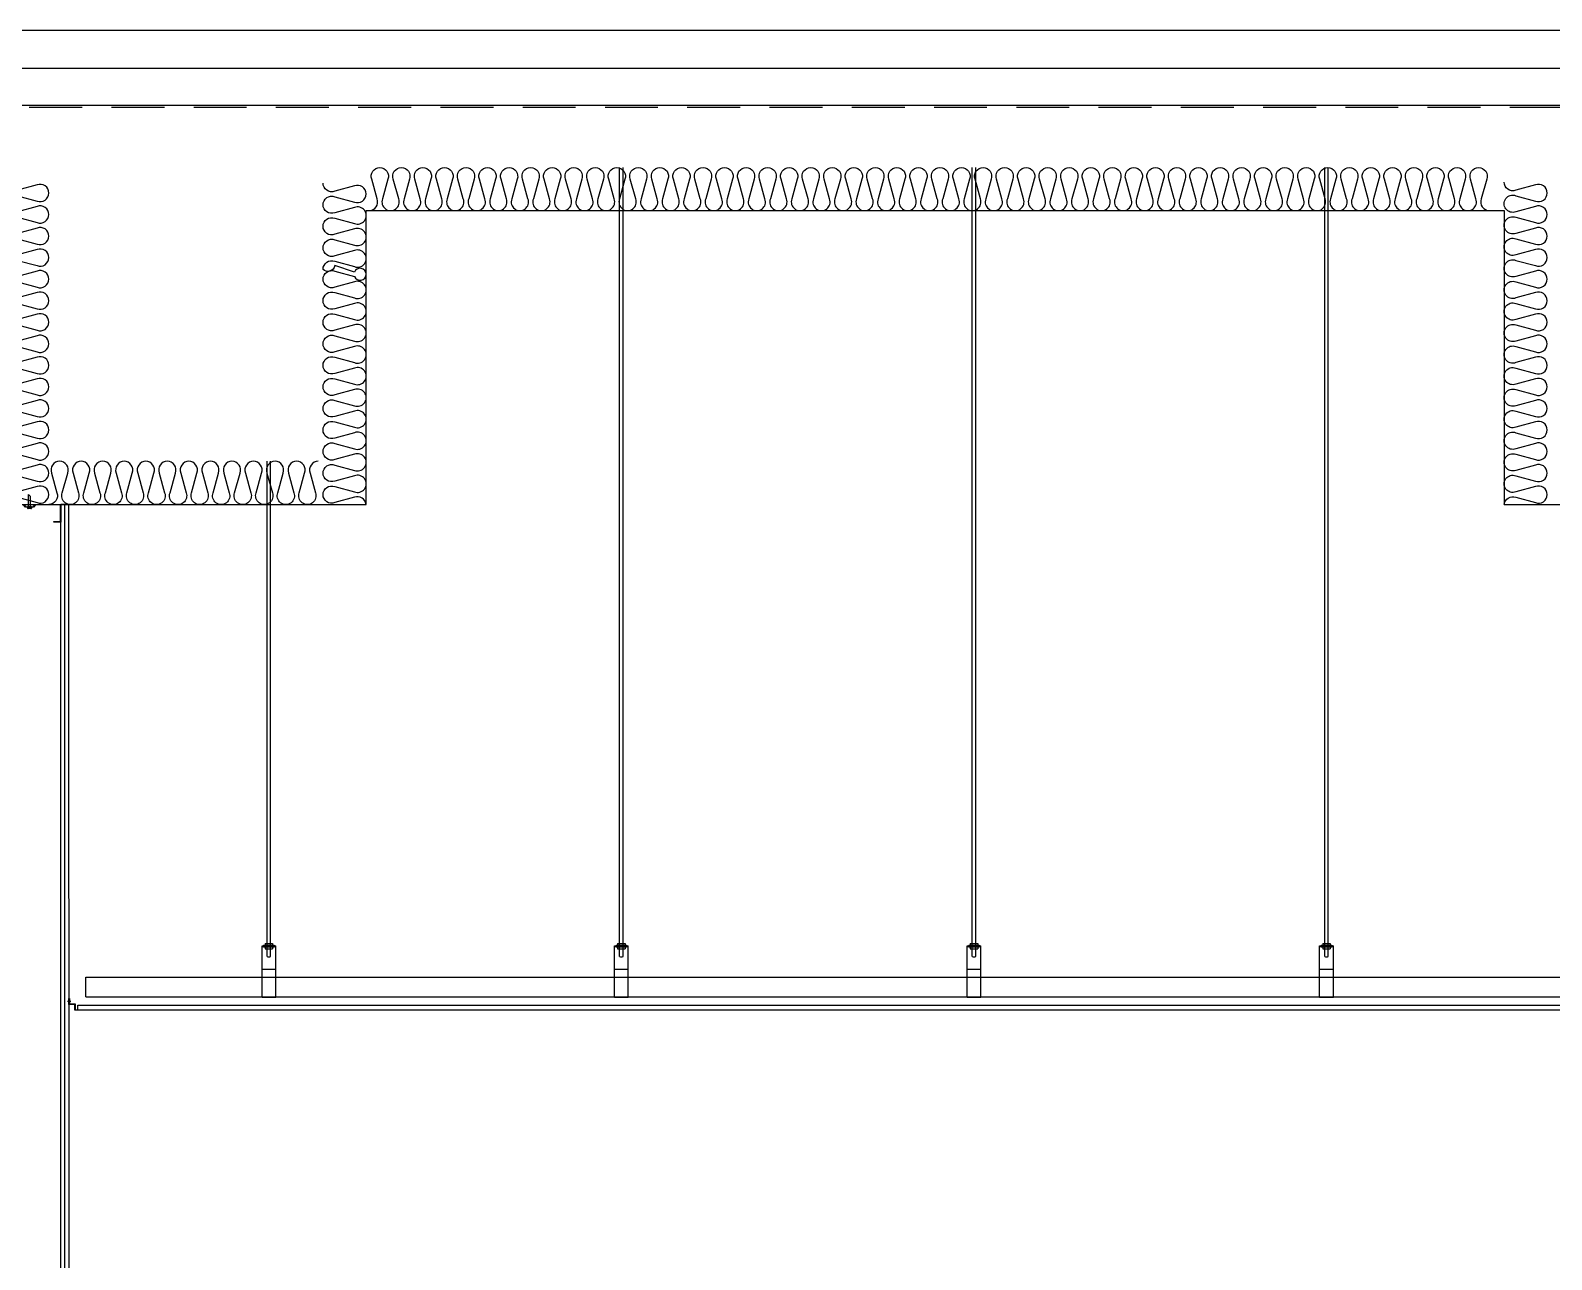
# Model space of a CAD drawing. Header units: millimetres. Extents: x 19868 to 801382, y -4805 to 85279.
# Drawn here: x 90241 to 94124, y 45241 to 48379 of the extents above; entities that cross this region are included whole.
import ezdxf

# ---------------------------------------------------------------- set-up
doc = ezdxf.new("R2010")
doc.units = ezdxf.units.MM
doc.header["$LTSCALE"] = 250
doc.linetypes.add('HID', pattern=[2.8, 1.8, -1])
for name, color, linetype in [('8입면선', 8, 'Continuous'), ('A-CEIL', 8, 'Continuous'), ('A-CEIL_EL', 8, 'Continuous'), ('A-FIN', 6, 'Continuous'), ('A-FIN-8', 8, 'Continuous'), ('A-HAT-WIREMESH', 9, 'g_mesh'), ('A-WALL-D', 7, 'Continuous'), ('A-WP', 1, 'HID'), ('GAGAM-DT', 7, 'Continuous'), ('ISL', 251, 'Continuous'), ('MO-S', 3, 'Continuous'), ('입면', 7, 'Continuous')]:
    doc.layers.add(name, color=color, linetype=linetype)
doc.styles.add('Gdim', font='')
doc.styles.get('Gdim').set_extended_font_data('Dotum')
doc.linetypes.add('g_mesh', pattern='A,10,-0.8,["X",Gdim,S=0.6,R=0,X=-0.15,Y=-0.3],-0.8', length=11.6)

# ---------------------------------------------------------------- blocks, each defined once
blk = doc.blocks.new('A$C7fa20b73')
at = {"layer": '8입면선', "color": 8}
for p, q in [((10, 0), (9.4, 5790)), ((190, 0), (189.4, 5040))]:
    blk.add_line(p, q, dxfattribs=at)
at = {"layer": 'A-WALL-D'}
for p, q in [((-0.6, 5790), (0, 0)), ((19.4, 5790), (-0.6, 5790)), ((20, 0), (19.4, 5790)), ((180, 0), (179.4, 5040)), ((199.4, 5040), (179.4, 5040)), ((199.4, 5040), (200, 0)), ((200, 0), (0, 0))]:
    blk.add_line(p, q, dxfattribs=at)
at = {"layer": 'GAGAM-DT', "color": 8}
for p, q in [((97.1, 5034.2), (97.1, 5065.6)), ((102.1, 5060.1), (97.1, 5065.6)), ((102.1, 5034.2), (102.1, 5060.1)), ((104.6, 5034.2), (94.6, 5034.2)), ((94.6, 5034.2), (94.6, 5030.7)), ((103.1, 5029.2), (96.1, 5029.2)), ((97.1, 5034.2), (97.1, 5029.2)), ((102.1, 5034.2), (102.1, 5029.2)), ((104.6, 5034.2), (104.6, 5030.7)), ((95.2, 5.8), (95.2, 9.3)), ((105.1, 5.8), (95.2, 5.8)), ((103.6, 10.8), (96.7, 10.8)), ((97.6, 5.8), (97.6, 10.8)), ((97.6, 5.8), (97.6, -25.6)), ((102.6, 5.8), (102.6, 10.8)), ((102.6, 5.8), (102.6, -20.1)), ((105.1, 5.8), (105.1, 9.3)), ((97.6, -25.6), (102.6, -20.1))]:
    blk.add_line(p, q, dxfattribs=at)
for centre, start, end in [((96.1, 5030.7), 180, 270), ((103.1, 5030.7), 270, 0), ((96.7, 9.3), 90, 180), ((103.6, 9.3), 0, 90)]:
    blk.add_arc(centre, 1.51, start, end, dxfattribs=at)
at = {"layer": '입면', "color": 6}
for p, q in [((19.4, 4995), (19.4, 5040)), ((19.4, 5040), (84.8, 5040)), ((84.2, 5038.8), (20.6, 5038.8)), ((20.6, 5038.8), (20.6, 4996.2)), ((89.2, 5033), (84.2, 5038.8)), ((84.8, 5040), (89.8, 5034.2)), ((109.7, 5033), (89.2, 5033)), ((89.8, 5034.2), (109.1, 5034.2)), ((109.1, 5034.2), (114.1, 5040)), ((114.7, 5038.8), (109.7, 5033)), ((114.1, 5040), (179.4, 5040)), ((178.2, 5038.8), (114.7, 5038.8)), ((178.2, 4996.2), (178.2, 5038.8)), ((179.4, 5040), (179.4, 4995)), ((37.3, 4995), (19.4, 4995)), ((20.6, 4996.2), (37.3, 4996.2)), ((37.3, 4996.2), (37.3, 4995)), ((161.6, 4995), (161.6, 4996.2)), ((161.6, 4996.2), (178.2, 4996.2)), ((179.4, 4995), (161.6, 4995)), ((37.8, 45), (20, 45)), ((20, 45), (20, 0)), ((21.2, 1.2), (21.2, 43.8)), ((21.2, 43.8), (37.8, 43.8)), ((37.8, 43.8), (37.8, 45)), ((180, 45), (162.2, 45)), ((162.2, 45), (162.2, 43.8)), ((162.2, 43.8), (178.8, 43.8)), ((178.8, 43.8), (178.8, 1.2)), ((180, 0), (180, 45)), ((20, 0), (85.3, 0)), ((84.8, 1.2), (21.2, 1.2)), ((89.8, 7), (84.8, 1.2)), ((85.3, 0), (90.3, 5.8)), ((110.2, 7), (89.8, 7)), ((90.3, 5.8), (109.7, 5.8)), ((109.7, 5.8), (114.7, 0)), ((115.2, 1.2), (110.2, 7)), ((114.7, 0), (180, 0)), ((178.8, 1.2), (115.2, 1.2))]:
    blk.add_line(p, q, dxfattribs=at)

msp = doc.modelspace()

# ---------------------------------------------------------------- linework, layer by layer
at = {"layer": 'A-CEIL'}
for p, q in [((90362.5, 45890.9, 0), (99115.1, 45890.9, 0)), ((90362.5, 45878.9, 0), (99115.1, 45878.9, 0))]:
    msp.add_line(p, q, dxfattribs=at)
at = {"layer": 'A-CEIL_EL'}
for p, q in [((91745.4, 46014.7), (91745.4, 48028.9, 0)), ((91754.4, 46014.7), (91754.4, 48028.9, 0)), ((92645.4, 46014.7), (92645.4, 48028.9, 0)), ((92654.4, 46014.7), (92654.4, 48028.9, 0)), ((93545.4, 46014.7), (93545.4, 48028.9, 0)), ((93554.4, 46014.7), (93554.4, 48028.9, 0)), ((90845.4, 46014.7), (90845.4, 47278.9, 0)), ((90854.4, 46014.7), (90854.4, 47278.9, 0)), ((90832.4, 45910.7), (90832.4, 46041.9)), ((90832.4, 46041.9), (90867.4, 46041.9)), ((90832.4, 46040.7), (90867.4, 46040.7)), ((90836.4, 46043.4), (90863.3, 46043.4)), ((90836.4, 46043.4), (90836.4, 46041.9)), ((90836.4, 46040.7), (90836.4, 46039.2)), ((90836.4, 46039.2), (90863.3, 46039.2)), ((90840.3, 46048.4), (90859.4, 46048.4)), ((90840.3, 46048.4), (90840.3, 46043.4)), ((90840.3, 46039.2), (90840.3, 46034.2)), ((90840.3, 46034.2), (90859.4, 46034.2)), ((90845.4, 46014.7), (90845.4, 46034.2)), ((90854.4, 46014.7), (90854.4, 46034.2)), ((90859.4, 46048.4), (90859.4, 46043.4)), ((90859.4, 46039.2), (90859.4, 46034.2)), ((90863.3, 46043.4), (90863.3, 46041.9)), ((90863.3, 46040.7), (90863.3, 46039.2)), ((90867.4, 45910.7), (90867.4, 46041.9)), ((91732.4, 45910.7), (91732.4, 46041.9)), ((91732.4, 46041.9), (91767.4, 46041.9)), ((91732.4, 46040.7), (91767.4, 46040.7)), ((91736.4, 46043.4), (91763.3, 46043.4)), ((91736.4, 46043.4), (91736.4, 46041.9)), ((91736.4, 46040.7), (91736.4, 46039.2)), ((91736.4, 46039.2), (91763.3, 46039.2)), ((91740.3, 46048.4), (91759.4, 46048.4)), ((91740.3, 46048.4), (91740.3, 46043.4)), ((91740.3, 46039.2), (91740.3, 46034.2)), ((91740.3, 46034.2), (91759.4, 46034.2)), ((91745.4, 46014.7), (91745.4, 46034.2)), ((91754.4, 46014.7), (91754.4, 46034.2)), ((91759.4, 46048.4), (91759.4, 46043.4)), ((91759.4, 46039.2), (91759.4, 46034.2)), ((91763.3, 46043.4), (91763.3, 46041.9)), ((91763.3, 46040.7), (91763.3, 46039.2)), ((91767.4, 45910.7), (91767.4, 46041.9)), ((92632.4, 45910.7), (92632.4, 46041.9)), ((92632.4, 46041.9), (92667.4, 46041.9)), ((92632.4, 46040.7), (92667.4, 46040.7)), ((92636.4, 46043.4), (92663.3, 46043.4)), ((92636.4, 46043.4), (92636.4, 46041.9)), ((92636.4, 46040.7), (92636.4, 46039.2)), ((92636.4, 46039.2), (92663.3, 46039.2)), ((92640.3, 46048.4), (92659.4, 46048.4)), ((92640.3, 46048.4), (92640.3, 46043.4)), ((92640.3, 46039.2), (92640.3, 46034.2)), ((92640.3, 46034.2), (92659.4, 46034.2)), ((92645.4, 46014.7), (92645.4, 46034.2)), ((92654.4, 46014.7), (92654.4, 46034.2)), ((92659.4, 46048.4), (92659.4, 46043.4)), ((92659.4, 46039.2), (92659.4, 46034.2)), ((92663.3, 46043.4), (92663.3, 46041.9)), ((92663.3, 46040.7), (92663.3, 46039.2)), ((92667.4, 45910.7), (92667.4, 46041.9)), ((93532.4, 45910.7), (93532.4, 46041.9)), ((93532.4, 46041.9), (93567.4, 46041.9)), ((93532.4, 46040.7), (93567.4, 46040.7)), ((93536.4, 46043.4), (93563.3, 46043.4)), ((93536.4, 46043.4), (93536.4, 46041.9)), ((93536.4, 46040.7), (93536.4, 46039.2)), ((93536.4, 46039.2), (93563.3, 46039.2)), ((93540.3, 46048.4), (93559.4, 46048.4)), ((93540.3, 46048.4), (93540.3, 46043.4)), ((93540.3, 46039.2), (93540.3, 46034.2)), ((93540.3, 46034.2), (93559.4, 46034.2)), ((93545.4, 46014.7), (93545.4, 46034.2)), ((93554.4, 46014.7), (93554.4, 46034.2)), ((93559.4, 46048.4), (93559.4, 46043.4)), ((93559.4, 46039.2), (93559.4, 46034.2)), ((93563.3, 46043.4), (93563.3, 46041.9)), ((93563.3, 46040.7), (93563.3, 46039.2)), ((93567.4, 45910.7), (93567.4, 46041.9)), ((90832.4, 45982.4), (90867.4, 45982.4)), ((91732.4, 45982.4), (91767.4, 45982.4)), ((92632.4, 45982.4), (92667.4, 45982.4)), ((93532.4, 45982.4), (93567.4, 45982.4)), ((90382.4, 45961.9), (99095.2, 45961.9)), ((90382.4, 45911.9), (90382.4, 45961.9)), ((90832.4, 45961.9), (90867.4, 45961.9)), ((91732.4, 45961.9), (91767.4, 45961.9)), ((92632.4, 45961.9), (92667.4, 45961.9)), ((93532.4, 45961.9), (93567.4, 45961.9)), ((90382.4, 45911.9), (99095.2, 45911.9)), ((90832.4, 45911.9), (90867.4, 45911.9)), ((90832.4, 45910.7), (90867.4, 45910.7)), ((91732.4, 45911.9), (91767.4, 45911.9)), ((91732.4, 45910.7), (91767.4, 45910.7)), ((92632.4, 45911.9), (92667.4, 45911.9)), ((92632.4, 45910.7), (92667.4, 45910.7)), ((93532.4, 45911.9), (93567.4, 45911.9)), ((93532.4, 45910.7), (93567.4, 45910.7))]:
    msp.add_line(p, q, dxfattribs=at)
for centre in [(90849.9, 46026.3), (91749.9, 46026.3), (92649.9, 46026.3), (93549.9, 46026.3)]:
    msp.add_arc(centre, 12.4, 248.715, 291.285, dxfattribs=at)
at = {"layer": 'A-FIN'}
msp.add_line((114020.2, 48378.9), (53406.2, 48378.9), dxfattribs=at)
at = {"layer": 'A-FIN-8'}
msp.add_line((114520, 48186.9), (52906.4, 48186.9), dxfattribs=at)
at = {"layer": 'A-HAT-WIREMESH', "ltscale": 0.6}
msp.add_line((52896.2, 48282.9), (114530.2, 48282.9), dxfattribs=at)
at = {"layer": 'A-WP', "ltscale": 0.3}
msp.add_line((114523.1, 48181.9), (52903.4, 48181.9), dxfattribs=at)
at = {"layer": 'ISL'}
msp.add_line((90362.5, 45878.9), (90362.5, 45890.9, 0), dxfattribs=at)
for points in [[(91105.7, 47918.9, 0.524933), (91126.3, 47948.7), (91112.6, 47999.1, -0.524856), (91133.2, 48028.9, -0.524856), (91153.8, 47999.1), (91140.1, 47948.7, 1.449198), (91181.3, 47948.7), (91167.6, 47999.1, -0.524856), (91188.2, 48028.9, -0.524856), (91208.8, 47999.1), (91195.1, 47948.7, 1.449198), (91236.3, 47948.7), (91222.6, 47999.1, -0.524856), (91243.2, 48028.9, -0.524856), (91263.8, 47999.1), (91250.1, 47948.7, 1.449198), (91291.3, 47948.7), (91277.6, 47999.1, -0.524856), (91298.2, 48028.9, -0.524856), (91318.8, 47999.1), (91305.1, 47948.7, 1.449198), (91346.3, 47948.7), (91332.6, 47999.1, -0.524856), (91353.2, 48028.9, -0.524856), (91373.8, 47999.1), (91360.1, 47948.7, 1.449198), (91401.3, 47948.7), (91387.6, 47999.1, -0.524856), (91408.2, 48028.9, -0.524856), (91428.8, 47999.1), (91415.1, 47948.7, 1.449198), (91456.3, 47948.7), (91442.6, 47999.1, -0.524856), (91463.2, 48028.9, -0.524856), (91483.8, 47999.1), (91470.1, 47948.7, 1.449198), (91511.3, 47948.7), (91497.6, 47999.1, -0.524856), (91518.2, 48028.9, -0.524856), (91538.8, 47999.1), (91525.1, 47948.7, 1.449198), (91566.3, 47948.7), (91552.6, 47999.1, -0.524856), (91573.2, 48028.9, -0.524856), (91593.8, 47999.1), (91580.1, 47948.7, 1.449198), (91621.3, 47948.7), (91607.6, 47999.1, -0.524856), (91628.2, 48028.9, -0.524856), (91648.8, 47999.1), (91635.1, 47948.7, 1.449198), (91676.3, 47948.7), (91662.6, 47999.1, -0.524856), (91683.2, 48028.9, -0.524856), (91703.8, 47999.1), (91690.1, 47948.7, 1.449198), (91731.3, 47948.7), (91717.6, 47999.1, -0.524856), (91738.2, 48028.9, -0.524856), (91758.8, 47999.1), (91745.1, 47948.7, 1.449198), (91786.3, 47948.7), (91772.6, 47999.1, -0.524856), (91793.2, 48028.9, -0.524856), (91813.8, 47999.1), (91800.1, 47948.7, 1.449198), (91841.3, 47948.7), (91827.6, 47999.1, -0.524856), (91848.2, 48028.9, -0.524856), (91868.8, 47999.1), (91855.1, 47948.7, 1.449198), (91896.3, 47948.7), (91882.6, 47999.1, -0.524856), (91903.2, 48028.9, -0.524856), (91923.8, 47999.1), (91910.1, 47948.7, 1.449198), (91951.3, 47948.7), (91937.6, 47999.1, -0.524856), (91958.2, 48028.9, -0.524856), (91978.8, 47999.1), (91965.1, 47948.7, 1.449198), (92006.3, 47948.7), (91992.6, 47999.1, -0.524856), (92013.2, 48028.9, -0.524856), (92033.8, 47999.1), (92020.1, 47948.7, 1.449198), (92061.3, 47948.7), (92047.6, 47999.1, -0.524856), (92068.2, 48028.9, -0.524856), (92088.8, 47999.1), (92075.1, 47948.7, 1.449198), (92116.3, 47948.7), (92102.6, 47999.1, -0.524856), (92123.2, 48028.9, -0.524856), (92143.8, 47999.1), (92130.1, 47948.7, 1.449198), (92171.3, 47948.7), (92157.6, 47999.1, -0.524856), (92178.2, 48028.9, -0.524856), (92198.8, 47999.1), (92185.1, 47948.7, 1.449198), (92226.3, 47948.7), (92212.6, 47999.1, -0.524856), (92233.2, 48028.9, -0.524856), (92253.8, 47999.1), (92240.1, 47948.7, 1.449198), (92281.3, 47948.7), (92267.6, 47999.1, -0.524856), (92288.2, 48028.9, -0.524856), (92308.8, 47999.1), (92295.1, 47948.7, 1.449198), (92336.3, 47948.7), (92322.6, 47999.1, -0.524856), (92343.2, 48028.9, -0.524856), (92363.8, 47999.1), (92350.1, 47948.7, 1.449198), (92391.3, 47948.7), (92377.6, 47999.1, -0.524856), (92398.2, 48028.9, -0.524856), (92418.8, 47999.1), (92405.1, 47948.7, 1.449198), (92446.3, 47948.7), (92432.6, 47999.1, -0.524856), (92453.2, 48028.9, -0.524856), (92473.8, 47999.1), (92460.1, 47948.7, 1.449198), (92501.3, 47948.7), (92487.6, 47999.1, -0.524856), (92508.2, 48028.9, -0.524856), (92528.8, 47999.1), (92515.1, 47948.7, 1.449198), (92556.3, 47948.7), (92542.6, 47999.1, -0.524856), (92563.2, 48028.9, -0.524856), (92583.8, 47999.1), (92570.1, 47948.7, 1.449198), (92611.3, 47948.7), (92597.6, 47999.1, -0.524856), (92618.2, 48028.9, -0.524856), (92638.8, 47999.1), (92625.1, 47948.7, 1.449198), (92666.3, 47948.7), (92652.6, 47999.1, -0.524856), (92673.2, 48028.9, -0.524856), (92693.8, 47999.1), (92680.1, 47948.7, 1.449198), (92721.3, 47948.7), (92707.6, 47999.1, -0.524856), (92728.2, 48028.9, -0.524856), (92748.8, 47999.1), (92735.1, 47948.7, 1.449198), (92776.3, 47948.7), (92762.6, 47999.1, -0.524856), (92783.2, 48028.9, -0.524856), (92803.8, 47999.1), (92790.1, 47948.7, 1.449198), (92831.3, 47948.7), (92817.6, 47999.1, -0.524856), (92838.2, 48028.9, -0.524856), (92858.8, 47999.1), (92845.1, 47948.7, 1.449198), (92886.3, 47948.7), (92872.6, 47999.1, -0.524856), (92893.2, 48028.9, -0.524856), (92913.8, 47999.1), (92900.1, 47948.7, 1.449198), (92941.3, 47948.7), (92927.6, 47999.1, -0.524856), (92948.2, 48028.9, -0.524856), (92968.8, 47999.1), (92955.1, 47948.7, 1.449198), (92996.3, 47948.7), (92982.6, 47999.1, -0.524856), (93003.2, 48028.9, -0.524856), (93023.8, 47999.1), (93010.1, 47948.7, 1.449198), (93051.3, 47948.7), (93037.6, 47999.1, -0.524856), (93058.2, 48028.9, -0.524856), (93078.8, 47999.1), (93065.1, 47948.7, 1.449198), (93106.3, 47948.7), (93092.6, 47999.1, -0.524856), (93113.2, 48028.9, -0.524856), (93133.8, 47999.1), (93120.1, 47948.7, 1.449198), (93161.3, 47948.7), (93147.6, 47999.1, -0.524856), (93168.2, 48028.9, -0.524856), (93188.8, 47999.1), (93175.1, 47948.7, 1.449198), (93216.3, 47948.7), (93202.6, 47999.1, -0.524856), (93223.2, 48028.9, -0.524856), (93243.8, 47999.1), (93230.1, 47948.7, 1.449198), (93271.3, 47948.7), (93257.6, 47999.1, -0.524856), (93278.2, 48028.9, -0.524856), (93298.8, 47999.1), (93285.1, 47948.7, 1.449198), (93326.3, 47948.7), (93312.6, 47999.1, -0.524856), (93333.2, 48028.9, -0.524856), (93353.8, 47999.1), (93340.1, 47948.7, 1.449198), (93381.3, 47948.7), (93367.6, 47999.1, -0.524856), (93388.2, 48028.9, -0.524856), (93408.8, 47999.1), (93395.1, 47948.7, 1.449198), (93436.3, 47948.7), (93422.6, 47999.1, -0.524856), (93443.2, 48028.9, -0.524856), (93463.8, 47999.1), (93450.1, 47948.7, 1.449198), (93491.3, 47948.7), (93477.6, 47999.1, -0.524856), (93498.2, 48028.9, -0.524856), (93518.8, 47999.1), (93505.1, 47948.7, 1.449198), (93546.3, 47948.7), (93532.6, 47999.1, -0.524856), (93553.2, 48028.9, -0.524856), (93573.8, 47999.1), (93560.1, 47948.7, 1.449198), (93601.3, 47948.7), (93587.6, 47999.1, -0.524856), (93608.2, 48028.9, -0.524856), (93628.8, 47999.1), (93615.1, 47948.7, 1.449198), (93656.3, 47948.7), (93642.6, 47999.1, -0.524856), (93663.2, 48028.9, -0.524856), (93683.8, 47999.1), (93670.1, 47948.7, 1.449198), (93711.3, 47948.7), (93697.6, 47999.1, -0.524856), (93718.2, 48028.9, -0.524856), (93738.8, 47999.1), (93725.1, 47948.7, 1.449198), (93766.3, 47948.7), (93752.6, 47999.1, -0.524856), (93773.2, 48028.9, -0.524856), (93793.8, 47999.1), (93780.1, 47948.7, 1.449198), (93821.3, 47948.7), (93807.6, 47999.1, -0.524856), (93828.2, 48028.9, -0.524856), (93848.8, 47999.1), (93835.1, 47948.7, 1.449198), (93876.3, 47948.7), (93862.6, 47999.1, -0.524856), (93883.2, 48028.9, -0.524856), (93903.8, 47999.1), (93890.1, 47948.7, 1.449198), (93931.3, 47948.7), (93917.6, 47999.1, -0.524856), (93938.2, 48028.9, -0.524856), (93958.8, 47999.1), (93945.1, 47948.7, 0.524951), (93965.7, 47918.9, 0.524951)], [(90208, 47957), (90258.4, 47943.4, 0.524856), (90288.2, 47963.9, 0.524856), (90258.4, 47984.5), (90208, 47970.9, -0.524933)], [(91098.1, 47168.9, 0.489145), (91068.4, 47187), (91018, 47173.4, -0.524856), (90988.2, 47193.9, -0.524856), (91018, 47214.5), (91068.4, 47200.9, 1.449198), (91068.4, 47242), (91018, 47228.4, -0.524856), (90988.2, 47248.9, -0.524856), (91018, 47269.5), (91068.4, 47255.9, 1.449198), (91068.4, 47297), (91018, 47283.4, -0.524856), (90988.2, 47303.9, -0.524856), (91018, 47324.5), (91068.4, 47310.9, 1.449198), (91068.4, 47352), (91018, 47338.4, -0.524856), (90988.2, 47358.9, -0.524856), (91018, 47379.5), (91068.4, 47365.9, 1.449198), (91068.4, 47407), (91018, 47393.4, -0.524856), (90988.2, 47413.9, -0.524856), (91018, 47434.5), (91068.4, 47420.9, 1.449198), (91068.4, 47462), (91018, 47448.4, -0.524856), (90988.2, 47468.9, -0.524856), (91018, 47489.5), (91068.4, 47475.9, 1.449198), (91068.4, 47517), (91018, 47503.4, -0.524856), (90988.2, 47523.9, -0.524856), (91018, 47544.5), (91068.4, 47530.9, 1.449198), (91068.4, 47572), (91018, 47558.4, -0.524856), (90988.2, 47578.9, -0.524856), (91018, 47599.5), (91068.4, 47585.9, 1.449198), (91068.4, 47627), (91018, 47613.4, -0.524856), (90988.2, 47633.9, -0.524856), (91018, 47654.5), (91068.4, 47640.9, 1.449198), (91068.4, 47682), (91018, 47668.4, -0.524856), (90988.2, 47688.9, -0.524856), (91018, 47709.5), (91068.4, 47695.9, 1.449198), (91068.4, 47737), (91018, 47723.4, -0.524856), (90988.2, 47743.9, -0.524856), (91018, 47764.5), (91068.4, 47750.9, 5.351885), (91068.4, 47762), (91018, 47778.4, -0.607988), (90988.2, 47768.9, -0.524856), (91018, 47789.5), (91068.4, 47775.9, 1.449198), (91068.4, 47817), (91018, 47803.4, -0.524856), (90988.2, 47823.9, -0.524856), (91018, 47844.5), (91068.4, 47830.9, 1.449198), (91068.4, 47872), (91018, 47858.4, -0.524856), (90988.2, 47878.9, -0.524856), (91018, 47899.5), (91068.4, 47885.9, 1.449198), (91068.4, 47927), (91018, 47913.4, -0.524856), (90988.2, 47933.9, -0.524856), (91018, 47954.5), (91068.4, 47940.9, 0.524933), (91098.2, 47961.4, 0.524933), (91068.4, 47982), (91018, 47968.4, -0.524854), (90988.2, 47988.9, -0.524854)], [(90208, 47902), (90258.4, 47888.4, 0.524856), (90288.2, 47908.9, 0.524856), (90258.4, 47929.5), (90208, 47915.9, -1.449198)], [(90208, 47847), (90258.4, 47833.4, 0.524856), (90288.2, 47853.9, 0.524856), (90258.4, 47874.5), (90208, 47860.9, -1.449198)], [(90208, 47792), (90258.4, 47778.4, 0.524856), (90288.2, 47798.9, 0.524856), (90258.4, 47819.5), (90208, 47805.9, -1.449198)], [(90208, 47737), (90258.4, 47723.4, 0.524856), (90288.2, 47743.9, 0.524856), (90258.4, 47764.5), (90208, 47750.9, -1.449198)], [(90208, 47682), (90258.4, 47668.4, 0.524856), (90288.2, 47688.9, 0.524856), (90258.4, 47709.5), (90208, 47695.9, -1.449198)], [(90208, 47627), (90258.4, 47613.4, 0.524856), (90288.2, 47633.9, 0.524856), (90258.4, 47654.5), (90208, 47640.9, -1.449198)], [(90208, 47572), (90258.4, 47558.4, 0.524856), (90288.2, 47578.9, 0.524856), (90258.4, 47599.5), (90208, 47585.9, -1.449198)], [(90208, 47517), (90258.4, 47503.4, 0.524856), (90288.2, 47523.9, 0.524856), (90258.4, 47544.5), (90208, 47530.9, -1.449198)], [(90208, 47462), (90258.4, 47448.4, 0.524856), (90288.2, 47468.9, 0.524856), (90258.4, 47489.5), (90208, 47475.9, -1.449198)], [(90208, 47407), (90258.4, 47393.4, 0.524856), (90288.2, 47413.9, 0.524856), (90258.4, 47434.5), (90208, 47420.9, -1.449198)], [(90208, 47352), (90258.4, 47338.4, 0.524856), (90288.2, 47358.9, 0.524856), (90258.4, 47379.5), (90208, 47365.9, -1.449198)], [(90208, 47297), (90258.4, 47283.4, 0.524856), (90288.2, 47303.9, 0.524856), (90258.4, 47324.5), (90208, 47310.9, -1.449198)], [(90208, 47242), (90258.4, 47228.4, 0.524856), (90288.2, 47248.9, 0.524856), (90258.4, 47269.5), (90208, 47255.9, -1.449198)], [(90975.7, 47278.9, 0.524856), (90955.1, 47249.1), (90968.8, 47198.7, -1.449198), (90927.6, 47198.7), (90941.3, 47249.1, 0.524856), (90920.7, 47278.9, 0.524856), (90900.1, 47249.1), (90913.8, 47198.7, -1.449198), (90872.6, 47198.7), (90886.3, 47249.1, 0.524856), (90865.7, 47278.9, 0.524856), (90845.1, 47249.1), (90858.8, 47198.7, -1.449198), (90817.6, 47198.7), (90831.3, 47249.1, 0.524856), (90810.7, 47278.9, 0.524856), (90790.1, 47249.1), (90803.8, 47198.7, -1.449198), (90762.6, 47198.7), (90776.3, 47249.1, 0.524856), (90755.7, 47278.9, 0.524856), (90735.1, 47249.1), (90748.8, 47198.7, -1.449198), (90707.6, 47198.7), (90721.3, 47249.1, 0.524856), (90700.7, 47278.9, 0.524856), (90680.1, 47249.1), (90693.8, 47198.7, -1.449198), (90652.6, 47198.7), (90666.3, 47249.1, 0.524856), (90645.7, 47278.9, 0.524856), (90625.1, 47249.1), (90638.8, 47198.7, -1.449198), (90597.6, 47198.7), (90611.3, 47249.1, 0.524856), (90590.7, 47278.9, 0.524856), (90570.1, 47249.1), (90583.8, 47198.7, -1.449198), (90542.6, 47198.7), (90556.3, 47249.1, 0.524856), (90535.7, 47278.9, 0.524856), (90515.1, 47249.1), (90528.8, 47198.7, -1.449198), (90487.6, 47198.7), (90501.3, 47249.1, 0.524856), (90480.7, 47278.9, 0.524856), (90460.1, 47249.1), (90473.8, 47198.7, -1.449198), (90432.6, 47198.7), (90446.3, 47249.1, 0.524856), (90425.7, 47278.9, 0.524856), (90405.1, 47249.1), (90418.8, 47198.7, -1.449198), (90377.6, 47198.7), (90391.3, 47249.1, 0.524856), (90370.7, 47278.9, 0.524856), (90350.1, 47249.1), (90363.8, 47198.7, -1.449198), (90322.6, 47198.7), (90336.3, 47249.1, 0.524856), (90315.7, 47278.9, 0.524856), (90295.1, 47249.1), (90308.8, 47198.7, -0.524951), (90288.2, 47168.9)], [(90208, 47187), (90258.4, 47173.4, 0.524856), (90288.2, 47193.9, 0.524856), (90258.4, 47214.5), (90208, 47200.9, -1.449198)]]:
    msp.add_lwpolyline(points, format="xyb", dxfattribs=at)
at = {"layer": 'ISL', "elevation": 0}
msp.add_lwpolyline([(94003.4, 47168.9, -0.489145), (94033, 47187), (94083.4, 47173.4, 0.524856), (94113.2, 47193.9, 0.524856), (94083.4, 47214.5), (94033, 47200.9, -1.449198), (94033, 47242), (94083.4, 47228.4, 0.524856), (94113.2, 47248.9, 0.524856), (94083.4, 47269.5), (94033, 47255.9, -1.449198), (94033, 47297), (94083.4, 47283.4, 0.524856), (94113.2, 47303.9, 0.524856), (94083.4, 47324.5), (94033, 47310.9, -1.449198), (94033, 47352), (94083.4, 47338.4, 0.524856), (94113.2, 47358.9, 0.524856), (94083.4, 47379.5), (94033, 47365.9, -1.449198), (94033, 47407), (94083.4, 47393.4, 0.524856), (94113.2, 47413.9, 0.524856), (94083.4, 47434.5), (94033, 47420.9, -1.449198), (94033, 47462), (94083.4, 47448.4, 0.524856), (94113.2, 47468.9, 0.524856), (94083.4, 47489.5), (94033, 47475.9, -1.449198), (94033, 47517), (94083.4, 47503.4, 0.524856), (94113.2, 47523.9, 0.524856), (94083.4, 47544.5), (94033, 47530.9, -1.449198), (94033, 47572), (94083.4, 47558.4, 0.524856), (94113.2, 47578.9, 0.524856), (94083.4, 47599.5), (94033, 47585.9, -1.449198), (94033, 47627), (94083.4, 47613.4, 0.524856), (94113.2, 47633.9, 0.524856), (94083.4, 47654.5), (94033, 47640.9, -1.449198), (94033, 47682), (94083.4, 47668.4, 0.524856), (94113.2, 47688.9, 0.524856), (94083.4, 47709.5), (94033, 47695.9, -1.449198), (94033, 47737), (94083.4, 47723.4, 0.524856), (94113.2, 47743.9, 0.524856), (94083.4, 47764.5), (94033, 47750.9, -1.449198), (94033, 47792), (94083.4, 47778.4, 0.524856), (94113.2, 47798.9, 0.524856), (94083.4, 47819.5), (94033, 47805.9, -1.449198), (94033, 47847), (94083.4, 47833.4, 0.524856), (94113.2, 47853.9, 0.524856), (94083.4, 47874.5), (94033, 47860.9, -1.449198), (94033, 47902), (94083.4, 47888.4, 0.524856), (94113.2, 47908.9, 0.524856), (94083.4, 47929.5), (94033, 47915.9, -1.449198), (94033, 47957), (94083.4, 47943.4, 0.524856), (94113.2, 47963.9, 0.524856), (94083.4, 47984.5), (94033, 47970.9, -0.524933), (94003.2, 47991.4)], format="xyb", dxfattribs=at)
at = {"layer": 'ISL'}
for points in [[(82098.2, 47918.9), (90178.2, 47918.9), (90178.2, 47168.9), (91098.2, 47168.9), (91098.2, 47918.9)], [(91098.2, 47918.9), (94003.2, 47918.9)]]:
    msp.add_lwpolyline(points, dxfattribs=at)
at = {"layer": 'ISL', "elevation": 0}
msp.add_lwpolyline([(94003.2, 47918.9), (94003.2, 47168.9), (94823.2, 47168.9), (94823.2, 47918.9)], dxfattribs=at)
at = {"layer": 'MO-S'}
msp.add_line((90344.2, 45900.1), (90336.1, 45900.1), dxfattribs=at)
at = {"layer": 'MO-S', "elevation": 0}
msp.add_lwpolyline([(90339.4, 45907.7), (90340.6, 45907.7), (90340.6, 45893.9), (90355.6, 45893.9), (90355.6, 45878.9), (90369.4, 45878.9), (90369.4, 45877.7), (90354.4, 45877.7), (90354.4, 45892.7), (90339.4, 45892.7)], close=True, dxfattribs=at)

# ---------------------------------------------------------------- block references
at = {"layer": 'A-WALL-D'}
msp.add_blockref('A$C7fa20b73', (90139.4, 42128.9), dxfattribs=at)

doc.saveas('drawing.dxf')
